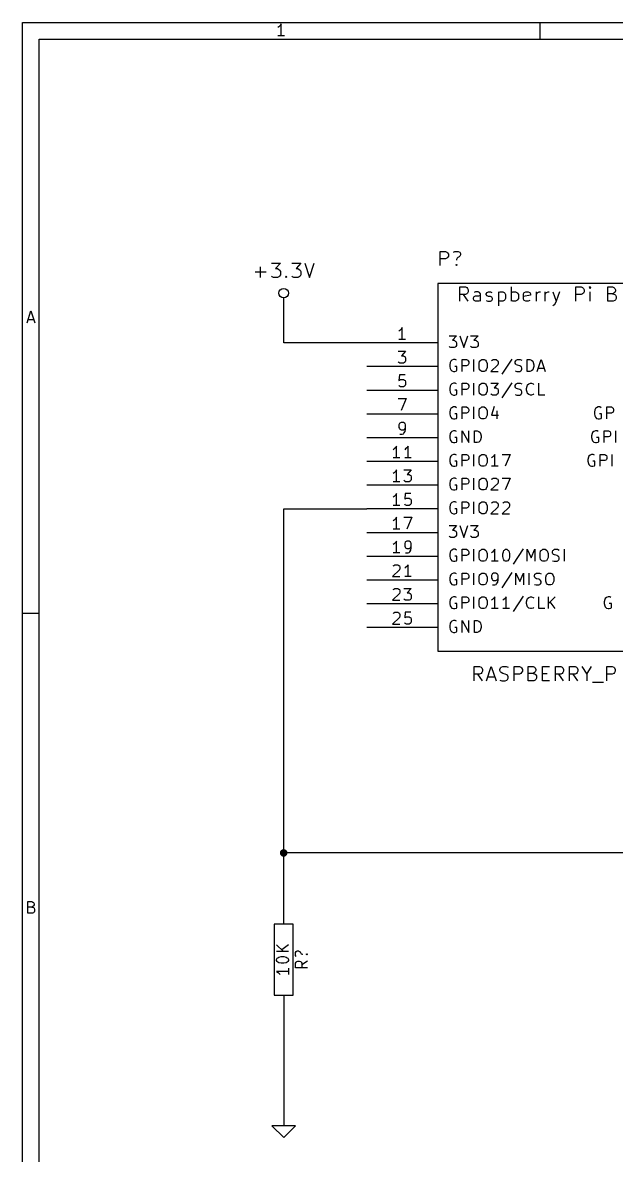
# Model space of a CAD drawing. Extents: x 4000 to 113000, y 4000 to 78670.
# Drawn here: x 4000 to 29020, y 30923 to 78670 of the extents above; entities that cross this region are included whole.
import ezdxf

# ---------------------------------------------------------------- set-up
doc = ezdxf.new("R2010")
doc.units = 0
for name, color, linetype in [('BLACK', 1, 'CONTINUOUS'), ('CYAN', 4, 'CONTINUOUS'), ('GREEN', 3, 'CONTINUOUS'), ('RED', 5, 'CONTINUOUS')]:
    doc.layers.add(name, color=color, linetype=linetype)

msp = doc.modelspace()

# ---------------------------------------------------------------- linework, layer by layer
at = {"layer": 'BLACK'}
for p, q in [((4000, 78670), (113000, 78670)), ((4000, 4000), (4000, 78670)), ((14800, 78500), (14760, 78470)), ((14850, 78550), (14800, 78500)), ((14900, 78620), (14850, 78550)), ((14900, 78120), (14900, 78620)), ((25800, 78670), (25800, 77970)), ((4700, 77970), (112300, 77970)), ((4700, 4700), (4700, 77970)), ((15040, 78120), (14760, 78120)), ((4190, 66020), (4350, 66520)), ((4350, 66520), (4520, 66020)), ((4240, 66160), (4470, 66160)), ((4000, 53780), (4700, 53780)), ((4220, 41130), (4220, 41630)), ((4220, 41630), (4390, 41630)), ((4390, 41630), (4430, 41600)), ((4430, 41600), (4460, 41580)), ((4460, 41580), (4480, 41530)), ((4390, 41390), (4220, 41390)), ((4410, 41130), (4220, 41130)), ((4430, 41410), (4390, 41390)), ((4390, 41390), (4460, 41370)), ((4460, 41150), (4410, 41130)), ((4460, 41440), (4430, 41410)), ((4480, 41480), (4460, 41440)), ((4460, 41370), (4480, 41340)), ((4480, 41180), (4460, 41150)), ((4480, 41530), (4480, 41480)), ((4480, 41340), (4500, 41290)), ((4500, 41220), (4480, 41180)), ((4500, 41290), (4500, 41220))]:
    msp.add_line(p, q, dxfattribs=at)
at = {"layer": 'CYAN'}
for p, q in [((21590, 68430), (21590, 69030)), ((21590, 69030), (21820, 69030)), ((21820, 69030), (21880, 69000)), ((21880, 69000), (21910, 68970)), ((21910, 68770), (21880, 68740)), ((21910, 68970), (21940, 68910)), ((21940, 68830), (21910, 68770)), ((21940, 68910), (21940, 68830)), ((22160, 69000), (22220, 69030)), ((22220, 69030), (22360, 69030)), ((22340, 68770), (22310, 68740)), ((22390, 68800), (22340, 68770)), ((22360, 69030), (22420, 69000)), ((22420, 68830), (22390, 68800)), ((22420, 69000), (22450, 68940)), ((22450, 68880), (22420, 68830)), ((22450, 68940), (22450, 68880)), ((14030, 67930), (14030, 68380)), ((14490, 68530), (14860, 68530)), ((14860, 68530), (14660, 68300)), ((14660, 68300), (14740, 68300)), ((14740, 68300), (14800, 68270)), ((15350, 68530), (15720, 68530)), ((15720, 68530), (15520, 68300)), ((15520, 68300), (15600, 68300)), ((15600, 68300), (15660, 68270)), ((15890, 68530), (16090, 67930)), ((16090, 67930), (16290, 68530)), ((21820, 68710), (21590, 68710)), ((21880, 68740), (21820, 68710)), ((22250, 68460), (22280, 68480)), ((22280, 68430), (22250, 68460)), ((22310, 68740), (22280, 68680)), ((22280, 68680), (22280, 68660)), ((22280, 68480), (22310, 68460)), ((22280, 68480), (22280, 68430)), ((22310, 68460), (22280, 68430)), ((13800, 68160), (14260, 68160)), ((14510, 67960), (14490, 67980)), ((14570, 67930), (14510, 67960)), ((14740, 67930), (14570, 67930)), ((14800, 67960), (14740, 67930)), ((14800, 68270), (14830, 68240)), ((14830, 67980), (14800, 67960)), ((14830, 68240), (14860, 68180)), ((14860, 68040), (14830, 67980)), ((14860, 68180), (14860, 68040)), ((15080, 67960), (15110, 67980)), ((15110, 67930), (15080, 67960)), ((15110, 67980), (15140, 67960)), ((15110, 67980), (15110, 67930)), ((15140, 67960), (15110, 67930)), ((15370, 67960), (15350, 67980)), ((15430, 67930), (15370, 67960)), ((15600, 67930), (15430, 67930)), ((15660, 67960), (15600, 67930)), ((15660, 68270), (15690, 68240)), ((15690, 67980), (15660, 67960)), ((15690, 68240), (15720, 68180)), ((15720, 68040), (15690, 67980)), ((15720, 68180), (15720, 68040)), ((21970, 65470), (22280, 65470)), ((22280, 65470), (22110, 65280)), ((22430, 65470), (22590, 64970)), ((22590, 64970), (22760, 65470)), ((22880, 65470), (23190, 65470)), ((23190, 65470), (23020, 65280)), ((22000, 64990), (21970, 65020)), ((22040, 64970), (22000, 64990)), ((22190, 64970), (22040, 64970)), ((22110, 65280), (22190, 65280)), ((22190, 65280), (22230, 65250)), ((22230, 64990), (22190, 64970)), ((22230, 65250), (22260, 65230)), ((22260, 65020), (22230, 64990)), ((22260, 65230), (22280, 65180)), ((22280, 65060), (22260, 65020)), ((22280, 65180), (22280, 65060)), ((22910, 64990), (22880, 65020)), ((22950, 64970), (22910, 64990)), ((23100, 64970), (22950, 64970)), ((23020, 65280), (23100, 65280)), ((23100, 65280), (23140, 65250)), ((23140, 64990), (23100, 64970)), ((23140, 65250), (23170, 65230)), ((23170, 65020), (23140, 64990)), ((23170, 65230), (23190, 65180)), ((23190, 65060), (23170, 65020)), ((23190, 65180), (23190, 65060)), ((22160, 64470), (22090, 64440)), ((22230, 64470), (22160, 64470)), ((22280, 64440), (22230, 64470)), ((22520, 63970), (22520, 64470)), ((22520, 64470), (22710, 64470)), ((22710, 64470), (22760, 64440)), ((23020, 63970), (23020, 64470)), ((23310, 64440), (23350, 64470)), ((23350, 64470), (23450, 64470)), ((23450, 64470), (23500, 64440)), ((23780, 64440), (23830, 64470)), ((23830, 64470), (23950, 64470)), ((23950, 64470), (23990, 64440)), ((24620, 64490), (24190, 63850)), ((24800, 64440), (24850, 64470)), ((24850, 64470), (24970, 64470)), ((24970, 64470), (25040, 64440)), ((25260, 63970), (25260, 64470)), ((25260, 64470), (25380, 64470)), ((25380, 64470), (25450, 64440)), ((25690, 63970), (25850, 64470)), ((25850, 64470), (26020, 63970)), ((22020, 64350), (22000, 64250)), ((22000, 64250), (22000, 64180)), ((22000, 64180), (22020, 64090)), ((22040, 64400), (22020, 64350)), ((22020, 64090), (22040, 64040)), ((22090, 64440), (22040, 64400)), ((22040, 64040), (22090, 63990)), ((22090, 63990), (22160, 63970)), ((22300, 64180), (22210, 64180)), ((22210, 63970), (22280, 63990)), ((22280, 63990), (22300, 64020)), ((22300, 64020), (22300, 64180)), ((22710, 64210), (22520, 64210)), ((22760, 64230), (22710, 64210)), ((22760, 64440), (22780, 64420)), ((22780, 64250), (22760, 64230)), ((22780, 64420), (22800, 64370)), ((22800, 64300), (22780, 64250)), ((22800, 64370), (22800, 64300)), ((23240, 64300), (23260, 64400)), ((23240, 64130), (23240, 64300)), ((23260, 64040), (23240, 64130)), ((23260, 64400), (23310, 64440)), ((23310, 63990), (23260, 64040)), ((23350, 63970), (23310, 63990)), ((23500, 63990), (23450, 63970)), ((23500, 64440), (23540, 64400)), ((23540, 64040), (23500, 63990)), ((23540, 64400), (23570, 64300)), ((23570, 64130), (23540, 64040)), ((23570, 64300), (23570, 64130)), ((24020, 64250), (23730, 63970)), ((23760, 64420), (23780, 64440)), ((23990, 64440), (24020, 64420)), ((24020, 64420), (24040, 64370)), ((24040, 64320), (24020, 64250)), ((24040, 64370), (24040, 64320)), ((24760, 64370), (24780, 64420)), ((24760, 64320), (24760, 64370)), ((24780, 64280), (24760, 64320)), ((24760, 63990), (24830, 63970)), ((24780, 64420), (24800, 64440)), ((24800, 64250), (24780, 64280)), ((24850, 64230), (24800, 64250)), ((24950, 64210), (24850, 64230)), ((24990, 64180), (24950, 64210)), ((24950, 63970), (24990, 63990)), ((25020, 64160), (24990, 64180)), ((24990, 63990), (25020, 64020)), ((25040, 64110), (25020, 64160)), ((25020, 64020), (25040, 64060)), ((25040, 64060), (25040, 64110)), ((25450, 63990), (25380, 63970)), ((25450, 64440), (25500, 64400)), ((25500, 64040), (25450, 63990)), ((25500, 64400), (25520, 64350)), ((25520, 64090), (25500, 64040)), ((25520, 64350), (25540, 64250)), ((25540, 64180), (25520, 64090)), ((25540, 64250), (25540, 64180)), ((25740, 64110), (25970, 64110)), ((22160, 63970), (22210, 63970)), ((23450, 63970), (23350, 63970)), ((23730, 63970), (24040, 63970)), ((24830, 63970), (24950, 63970)), ((25380, 63970), (25260, 63970)), ((22020, 63350), (22000, 63250)), ((22000, 63250), (22000, 63180)), ((22000, 63180), (22020, 63090)), ((22040, 63400), (22020, 63350)), ((22020, 63090), (22040, 63040)), ((22090, 63440), (22040, 63400)), ((22040, 63040), (22090, 62990)), ((22160, 63470), (22090, 63440)), ((22230, 63470), (22160, 63470)), ((22300, 63180), (22210, 63180)), ((22280, 63440), (22230, 63470)), ((22300, 63020), (22300, 63180)), ((22520, 62970), (22520, 63470)), ((22520, 63470), (22710, 63470)), ((22710, 63210), (22520, 63210)), ((22710, 63470), (22760, 63440)), ((22760, 63230), (22710, 63210)), ((22760, 63440), (22780, 63420)), ((22780, 63250), (22760, 63230)), ((22780, 63420), (22800, 63370)), ((22800, 63300), (22780, 63250)), ((22800, 63370), (22800, 63300)), ((23020, 62970), (23020, 63470)), ((23240, 63300), (23260, 63400)), ((23240, 63130), (23240, 63300)), ((23260, 63040), (23240, 63130)), ((23260, 63400), (23310, 63440)), ((23310, 62990), (23260, 63040)), ((23310, 63440), (23350, 63470)), ((23350, 63470), (23450, 63470)), ((23450, 63470), (23500, 63440)), ((23500, 63440), (23540, 63400)), ((23540, 63040), (23500, 62990)), ((23540, 63400), (23570, 63300)), ((23570, 63130), (23540, 63040)), ((23570, 63300), (23570, 63130)), ((23730, 63470), (24040, 63470)), ((24040, 63470), (23870, 63280)), ((23870, 63280), (23950, 63280)), ((23950, 63280), (23990, 63250)), ((23990, 63250), (24020, 63230)), ((24020, 63230), (24040, 63180)), ((24040, 63060), (24020, 63020)), ((24040, 63180), (24040, 63060)), ((24620, 63490), (24190, 62850)), ((24760, 63370), (24780, 63420)), ((24760, 63320), (24760, 63370)), ((24780, 63280), (24760, 63320)), ((24780, 63420), (24800, 63440)), ((24800, 63250), (24780, 63280)), ((24800, 63440), (24850, 63470)), ((24850, 63230), (24800, 63250)), ((24850, 63470), (24970, 63470)), ((24950, 63210), (24850, 63230)), ((24990, 63180), (24950, 63210)), ((24970, 63470), (25040, 63440)), ((25020, 63160), (24990, 63180)), ((25040, 63110), (25020, 63160)), ((25020, 63020), (25040, 63060)), ((25040, 63060), (25040, 63110)), ((25240, 63250), (25260, 63350)), ((25240, 63180), (25240, 63250)), ((25260, 63090), (25240, 63180)), ((25260, 63350), (25280, 63400)), ((25280, 63040), (25260, 63090)), ((25280, 63400), (25330, 63440)), ((25330, 62990), (25280, 63040)), ((25330, 63440), (25400, 63470)), ((25400, 63470), (25450, 63470)), ((25450, 63470), (25520, 63440)), ((25520, 63440), (25540, 63420)), ((25760, 62970), (25760, 63470)), ((22090, 62990), (22160, 62970)), ((22160, 62970), (22210, 62970)), ((22210, 62970), (22280, 62990)), ((22280, 62990), (22300, 63020)), ((23350, 62970), (23310, 62990)), ((23450, 62970), (23350, 62970)), ((23500, 62990), (23450, 62970)), ((23760, 62990), (23730, 63020)), ((23800, 62970), (23760, 62990)), ((23950, 62970), (23800, 62970)), ((23990, 62990), (23950, 62970)), ((24020, 63020), (23990, 62990)), ((24760, 62990), (24830, 62970)), ((24830, 62970), (24950, 62970)), ((24950, 62970), (24990, 62990)), ((24990, 62990), (25020, 63020)), ((25400, 62970), (25330, 62990)), ((25450, 62970), (25400, 62970)), ((25520, 62990), (25450, 62970)), ((25540, 63020), (25520, 62990)), ((26000, 62970), (25760, 62970)), ((22020, 62350), (22000, 62250)), ((22000, 62250), (22000, 62180)), ((22000, 62180), (22020, 62090)), ((22040, 62400), (22020, 62350)), ((22020, 62090), (22040, 62040)), ((22090, 62440), (22040, 62400)), ((22160, 62470), (22090, 62440)), ((22230, 62470), (22160, 62470)), ((22300, 62180), (22210, 62180)), ((22280, 62440), (22230, 62470)), ((22300, 62020), (22300, 62180)), ((22520, 61970), (22520, 62470)), ((22520, 62470), (22710, 62470)), ((22710, 62210), (22520, 62210)), ((22710, 62470), (22760, 62440)), ((22760, 62230), (22710, 62210)), ((22760, 62440), (22780, 62420)), ((22780, 62250), (22760, 62230)), ((22780, 62420), (22800, 62370)), ((22800, 62300), (22780, 62250)), ((22800, 62370), (22800, 62300)), ((23020, 61970), (23020, 62470)), ((23240, 62300), (23260, 62400)), ((23240, 62130), (23240, 62300)), ((23260, 62040), (23240, 62130)), ((23260, 62400), (23310, 62440)), ((23310, 62440), (23350, 62470)), ((23350, 62470), (23450, 62470)), ((23450, 62470), (23500, 62440)), ((23500, 62440), (23540, 62400)), ((23540, 62400), (23570, 62300)), ((23570, 62130), (23540, 62040)), ((23570, 62300), (23570, 62130)), ((23870, 62490), (23760, 62130)), ((23760, 62130), (24060, 62130)), ((23990, 62300), (23990, 61970)), ((28120, 62350), (28100, 62250)), ((28100, 62250), (28100, 62180)), ((28100, 62180), (28120, 62090)), ((28140, 62400), (28120, 62350)), ((28120, 62090), (28140, 62040)), ((28190, 62440), (28140, 62400)), ((28260, 62470), (28190, 62440)), ((28330, 62470), (28260, 62470)), ((28400, 62180), (28310, 62180)), ((28380, 62440), (28330, 62470)), ((28400, 62020), (28400, 62180)), ((28620, 61970), (28620, 62470)), ((28620, 62470), (28810, 62470)), ((28810, 62210), (28620, 62210)), ((28810, 62470), (28860, 62440)), ((28860, 62230), (28810, 62210)), ((28860, 62440), (28880, 62420)), ((28880, 62250), (28860, 62230)), ((28880, 62420), (28900, 62370)), ((28900, 62300), (28880, 62250)), ((28900, 62370), (28900, 62300)), ((22040, 62040), (22090, 61990)), ((22090, 61990), (22160, 61970)), ((22160, 61970), (22210, 61970)), ((22210, 61970), (22280, 61990)), ((22280, 61990), (22300, 62020)), ((23310, 61990), (23260, 62040)), ((23350, 61970), (23310, 61990)), ((23450, 61970), (23350, 61970)), ((23500, 61990), (23450, 61970)), ((23540, 62040), (23500, 61990)), ((28140, 62040), (28190, 61990)), ((28190, 61990), (28260, 61970)), ((28260, 61970), (28310, 61970)), ((28310, 61970), (28380, 61990)), ((28380, 61990), (28400, 62020)), ((22020, 61350), (22000, 61250)), ((22000, 61250), (22000, 61180)), ((22000, 61180), (22020, 61090)), ((22040, 61400), (22020, 61350)), ((22090, 61440), (22040, 61400)), ((22160, 61470), (22090, 61440)), ((22230, 61470), (22160, 61470)), ((22300, 61180), (22210, 61180)), ((22280, 61440), (22230, 61470)), ((22300, 61020), (22300, 61180)), ((22520, 60970), (22520, 61470)), ((22520, 61470), (22800, 60970)), ((22800, 60970), (22800, 61470)), ((23040, 60970), (23040, 61470)), ((23040, 61470), (23160, 61470)), ((23160, 61470), (23230, 61440)), ((23230, 61440), (23280, 61400)), ((23280, 61400), (23300, 61350)), ((23300, 61350), (23320, 61250)), ((23320, 61180), (23300, 61090)), ((23320, 61250), (23320, 61180)), ((28000, 61350), (27980, 61250)), ((27980, 61250), (27980, 61180)), ((27980, 61180), (28000, 61090)), ((28020, 61400), (28000, 61350)), ((28070, 61440), (28020, 61400)), ((28140, 61470), (28070, 61440)), ((28210, 61470), (28140, 61470)), ((28280, 61180), (28190, 61180)), ((28260, 61440), (28210, 61470)), ((28280, 61020), (28280, 61180)), ((28500, 60970), (28500, 61470)), ((28500, 61470), (28690, 61470)), ((28690, 61210), (28500, 61210)), ((28690, 61470), (28740, 61440)), ((28740, 61230), (28690, 61210)), ((28740, 61440), (28760, 61420)), ((28760, 61250), (28740, 61230)), ((28760, 61420), (28780, 61370)), ((28780, 61300), (28760, 61250)), ((28780, 61370), (28780, 61300)), ((29000, 60970), (29000, 61470)), ((22020, 61090), (22040, 61040)), ((22040, 61040), (22090, 60990)), ((22090, 60990), (22160, 60970)), ((22160, 60970), (22210, 60970)), ((22210, 60970), (22280, 60990)), ((22280, 60990), (22300, 61020)), ((23160, 60970), (23040, 60970)), ((23230, 60990), (23160, 60970)), ((23280, 61040), (23230, 60990)), ((23300, 61090), (23280, 61040)), ((28000, 61090), (28020, 61040)), ((28020, 61040), (28070, 60990)), ((28070, 60990), (28140, 60970)), ((28140, 60970), (28190, 60970)), ((28190, 60970), (28260, 60990)), ((28260, 60990), (28280, 61020)), ((22020, 60350), (22000, 60250)), ((22000, 60250), (22000, 60180)), ((22000, 60180), (22020, 60090)), ((22040, 60400), (22020, 60350)), ((22090, 60440), (22040, 60400)), ((22160, 60470), (22090, 60440)), ((22230, 60470), (22160, 60470)), ((22300, 60180), (22210, 60180)), ((22280, 60440), (22230, 60470)), ((22300, 60020), (22300, 60180)), ((22520, 59970), (22520, 60470)), ((22520, 60470), (22710, 60470)), ((22710, 60210), (22520, 60210)), ((22710, 60470), (22760, 60440)), ((22760, 60230), (22710, 60210)), ((22760, 60440), (22780, 60420)), ((22780, 60250), (22760, 60230)), ((22780, 60420), (22800, 60370)), ((22800, 60300), (22780, 60250)), ((22800, 60370), (22800, 60300)), ((23020, 59970), (23020, 60470)), ((23240, 60300), (23260, 60400)), ((23240, 60130), (23240, 60300)), ((23260, 60400), (23310, 60440)), ((23310, 60440), (23350, 60470)), ((23350, 60470), (23450, 60470)), ((23450, 60470), (23500, 60440)), ((23500, 60440), (23540, 60400)), ((23540, 60400), (23570, 60300)), ((23570, 60300), (23570, 60130)), ((23800, 60350), (23760, 60320)), ((23850, 60400), (23800, 60350)), ((23900, 60470), (23850, 60400)), ((23900, 59970), (23900, 60470)), ((24210, 60470), (24540, 60470)), ((24540, 60470), (24330, 59970)), ((27840, 60350), (27820, 60250)), ((27820, 60250), (27820, 60180)), ((27820, 60180), (27840, 60090)), ((27860, 60400), (27840, 60350)), ((27910, 60440), (27860, 60400)), ((27980, 60470), (27910, 60440)), ((28050, 60470), (27980, 60470)), ((28120, 60180), (28030, 60180)), ((28100, 60440), (28050, 60470)), ((28120, 60020), (28120, 60180)), ((28340, 59970), (28340, 60470)), ((28340, 60470), (28530, 60470)), ((28530, 60210), (28340, 60210)), ((28530, 60470), (28580, 60440)), ((28580, 60230), (28530, 60210)), ((28580, 60440), (28600, 60420)), ((28600, 60250), (28580, 60230)), ((28600, 60420), (28620, 60370)), ((28620, 60300), (28600, 60250)), ((28620, 60370), (28620, 60300)), ((28840, 59970), (28840, 60470)), ((22020, 60090), (22040, 60040)), ((22040, 60040), (22090, 59990)), ((22090, 59990), (22160, 59970)), ((22160, 59970), (22210, 59970)), ((22210, 59970), (22280, 59990)), ((22280, 59990), (22300, 60020)), ((23260, 60040), (23240, 60130)), ((23310, 59990), (23260, 60040)), ((23350, 59970), (23310, 59990)), ((23450, 59970), (23350, 59970)), ((23500, 59990), (23450, 59970)), ((23540, 60040), (23500, 59990)), ((23570, 60130), (23540, 60040)), ((24040, 59970), (23760, 59970)), ((27840, 60090), (27860, 60040)), ((27860, 60040), (27910, 59990)), ((27910, 59990), (27980, 59970)), ((27980, 59970), (28030, 59970)), ((28030, 59970), (28100, 59990)), ((28100, 59990), (28120, 60020)), ((22020, 59350), (22000, 59250)), ((22000, 59250), (22000, 59180)), ((22040, 59400), (22020, 59350)), ((22090, 59440), (22040, 59400)), ((22160, 59470), (22090, 59440)), ((22230, 59470), (22160, 59470)), ((22280, 59440), (22230, 59470)), ((22520, 58970), (22520, 59470)), ((22520, 59470), (22710, 59470)), ((22710, 59210), (22520, 59210)), ((22710, 59470), (22760, 59440)), ((22760, 59230), (22710, 59210)), ((22760, 59440), (22780, 59420)), ((22780, 59250), (22760, 59230)), ((22780, 59420), (22800, 59370)), ((22800, 59300), (22780, 59250)), ((22800, 59370), (22800, 59300)), ((23020, 58970), (23020, 59470)), ((23240, 59300), (23260, 59400)), ((23240, 59130), (23240, 59300)), ((23260, 59400), (23310, 59440)), ((23310, 59440), (23350, 59470)), ((23350, 59470), (23450, 59470)), ((23450, 59470), (23500, 59440)), ((23500, 59440), (23540, 59400)), ((23540, 59400), (23570, 59300)), ((23570, 59300), (23570, 59130)), ((24020, 59250), (23730, 58970)), ((23760, 59420), (23780, 59440)), ((23780, 59440), (23830, 59470)), ((23830, 59470), (23950, 59470)), ((23950, 59470), (23990, 59440)), ((23990, 59440), (24020, 59420)), ((24020, 59420), (24040, 59370)), ((24040, 59320), (24020, 59250)), ((24040, 59370), (24040, 59320)), ((24210, 59470), (24540, 59470)), ((24540, 59470), (24330, 58970)), ((22000, 59180), (22020, 59090)), ((22020, 59090), (22040, 59040)), ((22040, 59040), (22090, 58990)), ((22090, 58990), (22160, 58970)), ((22160, 58970), (22210, 58970)), ((22300, 59180), (22210, 59180)), ((22210, 58970), (22280, 58990)), ((22280, 58990), (22300, 59020)), ((22300, 59020), (22300, 59180)), ((23260, 59040), (23240, 59130)), ((23310, 58990), (23260, 59040)), ((23350, 58970), (23310, 58990)), ((23450, 58970), (23350, 58970)), ((23500, 58990), (23450, 58970)), ((23540, 59040), (23500, 58990)), ((23570, 59130), (23540, 59040)), ((23730, 58970), (24040, 58970)), ((22020, 58350), (22000, 58250)), ((22040, 58400), (22020, 58350)), ((22090, 58440), (22040, 58400)), ((22160, 58470), (22090, 58440)), ((22230, 58470), (22160, 58470)), ((22280, 58440), (22230, 58470)), ((22520, 57970), (22520, 58470)), ((22520, 58470), (22710, 58470)), ((22710, 58470), (22760, 58440)), ((22760, 58440), (22780, 58420)), ((22780, 58420), (22800, 58370)), ((22800, 58300), (22780, 58250)), ((22800, 58370), (22800, 58300)), ((23020, 57970), (23020, 58470)), ((23240, 58300), (23260, 58400)), ((23240, 58130), (23240, 58300)), ((23260, 58400), (23310, 58440)), ((23310, 58440), (23350, 58470)), ((23350, 58470), (23450, 58470)), ((23450, 58470), (23500, 58440)), ((23500, 58440), (23540, 58400)), ((23540, 58400), (23570, 58300)), ((23570, 58300), (23570, 58130)), ((23760, 58420), (23780, 58440)), ((23780, 58440), (23830, 58470)), ((23830, 58470), (23950, 58470)), ((23950, 58470), (23990, 58440)), ((23990, 58440), (24020, 58420)), ((24020, 58420), (24040, 58370)), ((24040, 58320), (24020, 58250)), ((24040, 58370), (24040, 58320)), ((24240, 58420), (24260, 58440)), ((24260, 58440), (24310, 58470)), ((24310, 58470), (24430, 58470)), ((24430, 58470), (24470, 58440)), ((24470, 58440), (24500, 58420)), ((24500, 58420), (24520, 58370)), ((24520, 58320), (24500, 58250)), ((24520, 58370), (24520, 58320)), ((22000, 58250), (22000, 58180)), ((22000, 58180), (22020, 58090)), ((22020, 58090), (22040, 58040)), ((22040, 58040), (22090, 57990)), ((22090, 57990), (22160, 57970)), ((22160, 57970), (22210, 57970)), ((22300, 58180), (22210, 58180)), ((22210, 57970), (22280, 57990)), ((22280, 57990), (22300, 58020)), ((22300, 58020), (22300, 58180)), ((22710, 58210), (22520, 58210)), ((22760, 58230), (22710, 58210)), ((22780, 58250), (22760, 58230)), ((23260, 58040), (23240, 58130)), ((23310, 57990), (23260, 58040)), ((23350, 57970), (23310, 57990)), ((23450, 57970), (23350, 57970)), ((23500, 57990), (23450, 57970)), ((23540, 58040), (23500, 57990)), ((23570, 58130), (23540, 58040)), ((24020, 58250), (23730, 57970)), ((23730, 57970), (24040, 57970)), ((24500, 58250), (24210, 57970)), ((24210, 57970), (24520, 57970)), ((21970, 57470), (22280, 57470)), ((22280, 57470), (22110, 57280)), ((22430, 57470), (22590, 56970)), ((22590, 56970), (22760, 57470)), ((22880, 57470), (23190, 57470)), ((23190, 57470), (23020, 57280)), ((22000, 56990), (21970, 57020)), ((22040, 56970), (22000, 56990)), ((22190, 56970), (22040, 56970)), ((22110, 57280), (22190, 57280)), ((22190, 57280), (22230, 57250)), ((22230, 56990), (22190, 56970)), ((22230, 57250), (22260, 57230)), ((22260, 57020), (22230, 56990)), ((22260, 57230), (22280, 57180)), ((22280, 57060), (22260, 57020)), ((22280, 57180), (22280, 57060)), ((22910, 56990), (22880, 57020)), ((22950, 56970), (22910, 56990)), ((23100, 56970), (22950, 56970)), ((23020, 57280), (23100, 57280)), ((23100, 57280), (23140, 57250)), ((23140, 56990), (23100, 56970)), ((23140, 57250), (23170, 57230)), ((23170, 57020), (23140, 56990)), ((23170, 57230), (23190, 57180)), ((23190, 57060), (23170, 57020)), ((23190, 57180), (23190, 57060)), ((22020, 56350), (22000, 56250)), ((22040, 56400), (22020, 56350)), ((22090, 56440), (22040, 56400)), ((22160, 56470), (22090, 56440)), ((22230, 56470), (22160, 56470)), ((22280, 56440), (22230, 56470)), ((22520, 55970), (22520, 56470)), ((22520, 56470), (22710, 56470)), ((22710, 56470), (22760, 56440)), ((22760, 56440), (22780, 56420)), ((22780, 56420), (22800, 56370)), ((22800, 56370), (22800, 56300)), ((23020, 55970), (23020, 56470)), ((23240, 56300), (23260, 56400)), ((23260, 56400), (23310, 56440)), ((23310, 56440), (23350, 56470)), ((23350, 56470), (23450, 56470)), ((23450, 56470), (23500, 56440)), ((23500, 56440), (23540, 56400)), ((23540, 56400), (23570, 56300)), ((23800, 56350), (23760, 56320)), ((23850, 56400), (23800, 56350)), ((23900, 56470), (23850, 56400)), ((23900, 55970), (23900, 56470)), ((24240, 56280), (24260, 56370)), ((24260, 56370), (24280, 56420)), ((24280, 56420), (24310, 56440)), ((24310, 56440), (24350, 56470)), ((24350, 56470), (24400, 56470)), ((24400, 56470), (24450, 56440)), ((24450, 56440), (24470, 56420)), ((24470, 56420), (24500, 56370)), ((24500, 56370), (24520, 56280)), ((25100, 56490), (24670, 55850)), ((25260, 55970), (25260, 56470)), ((25260, 56470), (25430, 56110)), ((25430, 56110), (25590, 56470)), ((25590, 56470), (25590, 55970)), ((25810, 56300), (25830, 56400)), ((25830, 56400), (25880, 56440)), ((25880, 56440), (25920, 56470)), ((25920, 56470), (26020, 56470)), ((26020, 56470), (26070, 56440)), ((26070, 56440), (26110, 56400)), ((26110, 56400), (26140, 56300)), ((26330, 56370), (26350, 56420)), ((26330, 56320), (26330, 56370)), ((26350, 56420), (26370, 56440)), ((26370, 56440), (26420, 56470)), ((26420, 56470), (26540, 56470)), ((26540, 56470), (26610, 56440)), ((26830, 55970), (26830, 56470)), ((22000, 56250), (22000, 56180)), ((22000, 56180), (22020, 56090)), ((22020, 56090), (22040, 56040)), ((22040, 56040), (22090, 55990)), ((22090, 55990), (22160, 55970)), ((22160, 55970), (22210, 55970)), ((22300, 56180), (22210, 56180)), ((22210, 55970), (22280, 55990)), ((22280, 55990), (22300, 56020)), ((22300, 56020), (22300, 56180)), ((22710, 56210), (22520, 56210)), ((22760, 56230), (22710, 56210)), ((22780, 56250), (22760, 56230)), ((22800, 56300), (22780, 56250)), ((23240, 56130), (23240, 56300)), ((23260, 56040), (23240, 56130)), ((23310, 55990), (23260, 56040)), ((23350, 55970), (23310, 55990)), ((23450, 55970), (23350, 55970)), ((23500, 55990), (23450, 55970)), ((23540, 56040), (23500, 55990)), ((23570, 56130), (23540, 56040)), ((23570, 56300), (23570, 56130)), ((24040, 55970), (23760, 55970)), ((24240, 56160), (24240, 56280)), ((24260, 56060), (24240, 56160)), ((24280, 56020), (24260, 56060)), ((24310, 55990), (24280, 56020)), ((24350, 55970), (24310, 55990)), ((24400, 55970), (24350, 55970)), ((24450, 55990), (24400, 55970)), ((24470, 56020), (24450, 55990)), ((24500, 56060), (24470, 56020)), ((24520, 56160), (24500, 56060)), ((24520, 56280), (24520, 56160)), ((25810, 56130), (25810, 56300)), ((25830, 56040), (25810, 56130)), ((25880, 55990), (25830, 56040)), ((25920, 55970), (25880, 55990)), ((26020, 55970), (25920, 55970)), ((26070, 55990), (26020, 55970)), ((26110, 56040), (26070, 55990)), ((26140, 56130), (26110, 56040)), ((26140, 56300), (26140, 56130)), ((26350, 56280), (26330, 56320)), ((26330, 55990), (26400, 55970)), ((26370, 56250), (26350, 56280)), ((26420, 56230), (26370, 56250)), ((26400, 55970), (26520, 55970)), ((26520, 56210), (26420, 56230)), ((26560, 56180), (26520, 56210)), ((26520, 55970), (26560, 55990)), ((26590, 56160), (26560, 56180)), ((26560, 55990), (26590, 56020)), ((26610, 56110), (26590, 56160)), ((26590, 56020), (26610, 56060)), ((26610, 56060), (26610, 56110)), ((22040, 55400), (22020, 55350)), ((22090, 55440), (22040, 55400)), ((22160, 55470), (22090, 55440)), ((22230, 55470), (22160, 55470)), ((22280, 55440), (22230, 55470)), ((22520, 54970), (22520, 55470)), ((22520, 55470), (22710, 55470)), ((22710, 55470), (22760, 55440)), ((22760, 55440), (22780, 55420)), ((22780, 55420), (22800, 55370)), ((23020, 54970), (23020, 55470)), ((23240, 55300), (23260, 55400)), ((23260, 55400), (23310, 55440)), ((23310, 55440), (23350, 55470)), ((23350, 55470), (23450, 55470)), ((23450, 55470), (23500, 55440)), ((23500, 55440), (23540, 55400)), ((23540, 55400), (23570, 55300)), ((23780, 55420), (23760, 55370)), ((23800, 55440), (23780, 55420)), ((23850, 55470), (23800, 55440)), ((23950, 55470), (23850, 55470)), ((23990, 55440), (23950, 55470)), ((24020, 55420), (23990, 55440)), ((24040, 55370), (24020, 55420)), ((24620, 55490), (24190, 54850)), ((24780, 54970), (24780, 55470)), ((24780, 55470), (24950, 55110)), ((24950, 55110), (25110, 55470)), ((25110, 55470), (25110, 54970)), ((25350, 54970), (25350, 55470)), ((25570, 55370), (25590, 55420)), ((25590, 55420), (25610, 55440)), ((25610, 55440), (25660, 55470)), ((25660, 55470), (25780, 55470)), ((25780, 55470), (25850, 55440)), ((26050, 55300), (26070, 55400)), ((26070, 55400), (26120, 55440)), ((26120, 55440), (26160, 55470)), ((26160, 55470), (26260, 55470)), ((26260, 55470), (26310, 55440)), ((26310, 55440), (26350, 55400)), ((26350, 55400), (26380, 55300)), ((22020, 55350), (22000, 55250)), ((22000, 55250), (22000, 55180)), ((22000, 55180), (22020, 55090)), ((22020, 55090), (22040, 55040)), ((22040, 55040), (22090, 54990)), ((22090, 54990), (22160, 54970)), ((22160, 54970), (22210, 54970)), ((22300, 55180), (22210, 55180)), ((22210, 54970), (22280, 54990)), ((22280, 54990), (22300, 55020)), ((22300, 55020), (22300, 55180)), ((22710, 55210), (22520, 55210)), ((22760, 55230), (22710, 55210)), ((22780, 55250), (22760, 55230)), ((22800, 55300), (22780, 55250)), ((22800, 55370), (22800, 55300)), ((23240, 55130), (23240, 55300)), ((23260, 55040), (23240, 55130)), ((23310, 54990), (23260, 55040)), ((23350, 54970), (23310, 54990)), ((23450, 54970), (23350, 54970)), ((23500, 54990), (23450, 54970)), ((23540, 55040), (23500, 54990)), ((23570, 55130), (23540, 55040)), ((23570, 55300), (23570, 55130)), ((23760, 55370), (23760, 55250)), ((23760, 55250), (23780, 55210)), ((23780, 55210), (23800, 55180)), ((23800, 55180), (23850, 55160)), ((23800, 54970), (23900, 54970)), ((23850, 55160), (23950, 55160)), ((23900, 54970), (23950, 54990)), ((23950, 55160), (23990, 55180)), ((23950, 54990), (23970, 55020)), ((23970, 55020), (24020, 55090)), ((23990, 55180), (24020, 55210)), ((24020, 55210), (24040, 55250)), ((24020, 55090), (24040, 55180)), ((24040, 55180), (24040, 55370)), ((25570, 55320), (25570, 55370)), ((25590, 55280), (25570, 55320)), ((25570, 54990), (25640, 54970)), ((25610, 55250), (25590, 55280)), ((25660, 55230), (25610, 55250)), ((25640, 54970), (25760, 54970)), ((25760, 55210), (25660, 55230)), ((25800, 55180), (25760, 55210)), ((25760, 54970), (25800, 54990)), ((25830, 55160), (25800, 55180)), ((25800, 54990), (25830, 55020)), ((25850, 55110), (25830, 55160)), ((25830, 55020), (25850, 55060)), ((25850, 55060), (25850, 55110)), ((26050, 55130), (26050, 55300)), ((26070, 55040), (26050, 55130)), ((26120, 54990), (26070, 55040)), ((26160, 54970), (26120, 54990)), ((26260, 54970), (26160, 54970)), ((26310, 54990), (26260, 54970)), ((26350, 55040), (26310, 54990)), ((26380, 55130), (26350, 55040)), ((26380, 55300), (26380, 55130)), ((22090, 54440), (22040, 54400)), ((22160, 54470), (22090, 54440)), ((22230, 54470), (22160, 54470)), ((22280, 54440), (22230, 54470)), ((22520, 53970), (22520, 54470)), ((22520, 54470), (22710, 54470)), ((22710, 54470), (22760, 54440)), ((22760, 54440), (22780, 54420)), ((23020, 53970), (23020, 54470)), ((23260, 54400), (23310, 54440)), ((23310, 54440), (23350, 54470)), ((23350, 54470), (23450, 54470)), ((23450, 54470), (23500, 54440)), ((23500, 54440), (23540, 54400)), ((23900, 54470), (23850, 54400)), ((23900, 53970), (23900, 54470)), ((24380, 54470), (24330, 54400)), ((24380, 53970), (24380, 54470)), ((25100, 54490), (24670, 53850)), ((25280, 54400), (25330, 54440)), ((25330, 54440), (25400, 54470)), ((25400, 54470), (25450, 54470)), ((25450, 54470), (25520, 54440)), ((25520, 54440), (25540, 54420)), ((25760, 53970), (25760, 54470)), ((26160, 53970), (26160, 54470)), ((26440, 54470), (26160, 54180)), ((28600, 54440), (28550, 54400)), ((28670, 54470), (28600, 54440)), ((28740, 54470), (28670, 54470)), ((28790, 54440), (28740, 54470)), ((22020, 54350), (22000, 54250)), ((22000, 54250), (22000, 54180)), ((22000, 54180), (22020, 54090)), ((22040, 54400), (22020, 54350)), ((22020, 54090), (22040, 54040)), ((22040, 54040), (22090, 53990)), ((22090, 53990), (22160, 53970)), ((22160, 53970), (22210, 53970)), ((22300, 54180), (22210, 54180)), ((22210, 53970), (22280, 53990)), ((22280, 53990), (22300, 54020)), ((22300, 54020), (22300, 54180)), ((22710, 54210), (22520, 54210)), ((22760, 54230), (22710, 54210)), ((22780, 54250), (22760, 54230)), ((22780, 54420), (22800, 54370)), ((22800, 54300), (22780, 54250)), ((22800, 54370), (22800, 54300)), ((23240, 54300), (23260, 54400)), ((23240, 54130), (23240, 54300)), ((23260, 54040), (23240, 54130)), ((23310, 53990), (23260, 54040)), ((23350, 53970), (23310, 53990)), ((23450, 53970), (23350, 53970)), ((23500, 53990), (23450, 53970)), ((23540, 54040), (23500, 53990)), ((23540, 54400), (23570, 54300)), ((23570, 54130), (23540, 54040)), ((23570, 54300), (23570, 54130)), ((23800, 54350), (23760, 54320)), ((24040, 53970), (23760, 53970)), ((23850, 54400), (23800, 54350)), ((24280, 54350), (24240, 54320)), ((24520, 53970), (24240, 53970)), ((24330, 54400), (24280, 54350)), ((25240, 54250), (25260, 54350)), ((25240, 54180), (25240, 54250)), ((25260, 54090), (25240, 54180)), ((25260, 54350), (25280, 54400)), ((25280, 54040), (25260, 54090)), ((25330, 53990), (25280, 54040)), ((25400, 53970), (25330, 53990)), ((25450, 53970), (25400, 53970)), ((25520, 53990), (25450, 53970)), ((25540, 54020), (25520, 53990)), ((26000, 53970), (25760, 53970)), ((26440, 53970), (26230, 54250)), ((28530, 54350), (28510, 54250)), ((28510, 54250), (28510, 54180)), ((28510, 54180), (28530, 54090)), ((28550, 54400), (28530, 54350)), ((28530, 54090), (28550, 54040)), ((28550, 54040), (28600, 53990)), ((28600, 53990), (28670, 53970)), ((28670, 53970), (28720, 53970)), ((28810, 54180), (28720, 54180)), ((28720, 53970), (28790, 53990)), ((28790, 53990), (28810, 54020)), ((28810, 54020), (28810, 54180)), ((22020, 53350), (22000, 53250)), ((22000, 53250), (22000, 53180)), ((22000, 53180), (22020, 53090)), ((22040, 53400), (22020, 53350)), ((22020, 53090), (22040, 53040)), ((22090, 53440), (22040, 53400)), ((22040, 53040), (22090, 52990)), ((22160, 53470), (22090, 53440)), ((22230, 53470), (22160, 53470)), ((22300, 53180), (22210, 53180)), ((22280, 53440), (22230, 53470)), ((22280, 52990), (22300, 53020)), ((22300, 53020), (22300, 53180)), ((22520, 52970), (22520, 53470)), ((22520, 53470), (22800, 52970)), ((22800, 52970), (22800, 53470)), ((23040, 52970), (23040, 53470)), ((23040, 53470), (23160, 53470)), ((23160, 53470), (23230, 53440)), ((23230, 53440), (23280, 53400)), ((23280, 53040), (23230, 52990)), ((23280, 53400), (23300, 53350)), ((23300, 53090), (23280, 53040)), ((23300, 53350), (23320, 53250)), ((23320, 53180), (23300, 53090)), ((23320, 53250), (23320, 53180)), ((22090, 52990), (22160, 52970)), ((22160, 52970), (22210, 52970)), ((22210, 52970), (22280, 52990)), ((23160, 52970), (23040, 52970)), ((23230, 52990), (23160, 52970)), ((23030, 50930), (23030, 51530)), ((23030, 51530), (23260, 51530)), ((23260, 51210), (23030, 51210)), ((23380, 50930), (23180, 51210)), ((23260, 51530), (23320, 51500)), ((23320, 51240), (23260, 51210)), ((23320, 51500), (23350, 51470)), ((23350, 51270), (23320, 51240)), ((23350, 51470), (23380, 51410)), ((23380, 51330), (23350, 51270)), ((23380, 51410), (23380, 51330)), ((23550, 50930), (23750, 51530)), ((23600, 51100), (23890, 51100)), ((23750, 51530), (23950, 50930)), ((24110, 51410), (24140, 51470)), ((24110, 51360), (24110, 51410)), ((24140, 51300), (24110, 51360)), ((24140, 51470), (24170, 51500)), ((24170, 51270), (24140, 51300)), ((24170, 51500), (24230, 51530)), ((24230, 51240), (24170, 51270)), ((24230, 51530), (24370, 51530)), ((24340, 51210), (24230, 51240)), ((24400, 51180), (24340, 51210)), ((24370, 51530), (24460, 51500)), ((24430, 51160), (24400, 51180)), ((24460, 51100), (24430, 51160)), ((24460, 51040), (24460, 51100)), ((24710, 50930), (24710, 51530)), ((24710, 51530), (24940, 51530)), ((24940, 51210), (24710, 51210)), ((24940, 51530), (25000, 51500)), ((25000, 51240), (24940, 51210)), ((25000, 51500), (25030, 51470)), ((25030, 51270), (25000, 51240)), ((25030, 51470), (25060, 51410)), ((25060, 51330), (25030, 51270)), ((25060, 51410), (25060, 51330)), ((25310, 50930), (25310, 51530)), ((25310, 51530), (25510, 51530)), ((25510, 51240), (25310, 51240)), ((25510, 51530), (25570, 51500)), ((25570, 51270), (25510, 51240)), ((25510, 51240), (25600, 51210)), ((25570, 51500), (25600, 51470)), ((25600, 51300), (25570, 51270)), ((25600, 51470), (25630, 51410)), ((25630, 51360), (25600, 51300)), ((25600, 51210), (25630, 51180)), ((25630, 51410), (25630, 51360)), ((25630, 51180), (25660, 51130)), ((25660, 51130), (25660, 51040)), ((25910, 50930), (25910, 51530)), ((25910, 51530), (26200, 51530)), ((25910, 51240), (26110, 51240)), ((26450, 50930), (26450, 51530)), ((26450, 51530), (26680, 51530)), ((26680, 51210), (26450, 51210)), ((26800, 50930), (26600, 51210)), ((26680, 51530), (26740, 51500)), ((26740, 51240), (26680, 51210)), ((26740, 51500), (26770, 51470)), ((26770, 51270), (26740, 51240)), ((26770, 51470), (26800, 51410)), ((26800, 51330), (26770, 51270)), ((26800, 51410), (26800, 51330)), ((27050, 50930), (27050, 51530)), ((27050, 51530), (27280, 51530)), ((27280, 51210), (27050, 51210)), ((27400, 50930), (27200, 51210)), ((27280, 51530), (27340, 51500)), ((27340, 51240), (27280, 51210)), ((27340, 51500), (27370, 51470)), ((27370, 51270), (27340, 51240)), ((27370, 51470), (27400, 51410)), ((27400, 51330), (27370, 51270)), ((27400, 51410), (27400, 51330)), ((27570, 51530), (27770, 51210)), ((27770, 51210), (27970, 51530)), ((27770, 51210), (27770, 50930)), ((28620, 50930), (28620, 51530)), ((28620, 51530), (28850, 51530)), ((28850, 51210), (28620, 51210)), ((28850, 51530), (28910, 51500)), ((28910, 51240), (28850, 51210)), ((28910, 51500), (28940, 51470)), ((28940, 51270), (28910, 51240)), ((28940, 51470), (28970, 51410)), ((28970, 51330), (28940, 51270)), ((28970, 51410), (28970, 51330)), ((24110, 50960), (24200, 50930)), ((24200, 50930), (24340, 50930)), ((24340, 50930), (24400, 50960)), ((24400, 50960), (24430, 50980)), ((24430, 50980), (24460, 51040)), ((25540, 50930), (25310, 50930)), ((25600, 50960), (25540, 50930)), ((25630, 50980), (25600, 50960)), ((25660, 51040), (25630, 50980)), ((26200, 50930), (25910, 50930)), ((28020, 50870), (28480, 50870)), ((14700, 39800), (14990, 39520)), ((15200, 39800), (14920, 39590)), ((15200, 39520), (14700, 39520)), ((14700, 39180), (14730, 39230)), ((14700, 39130), (14700, 39180)), ((14730, 39230), (14750, 39250)), ((14750, 39250), (14800, 39280)), ((14800, 39280), (14890, 39300)), ((14890, 39300), (15010, 39300)), ((15010, 39300), (15110, 39280)), ((15110, 39280), (15150, 39250)), ((15150, 39250), (15180, 39230)), ((15180, 39230), (15200, 39180)), ((15200, 39180), (15200, 39130)), ((15500, 39470), (15530, 39520)), ((15500, 39350), (15500, 39470)), ((15530, 39310), (15500, 39350)), ((15530, 39520), (15570, 39540)), ((15570, 39540), (15620, 39540)), ((15620, 39540), (15670, 39520)), ((15670, 39520), (15690, 39500)), ((15690, 39500), (15720, 39450)), ((15720, 39450), (15740, 39420)), ((15740, 39420), (15790, 39400)), ((15790, 39400), (15810, 39400)), ((15950, 39400), (15980, 39420)), ((15980, 39380), (15950, 39400)), ((15950, 39400), (16000, 39400)), ((15980, 39420), (16000, 39400)), ((16000, 39400), (15980, 39380)), ((14730, 39090), (14700, 39130)), ((15200, 38680), (14700, 38680)), ((14700, 38680), (14770, 38630)), ((14750, 39060), (14730, 39090)), ((14800, 39040), (14750, 39060)), ((14890, 39020), (14800, 39040)), ((15010, 39020), (14890, 39020)), ((15110, 39040), (15010, 39020)), ((15150, 39060), (15110, 39040)), ((15180, 39090), (15150, 39060)), ((15200, 39130), (15180, 39090)), ((15200, 38820), (15200, 38540)), ((15500, 39020), (15530, 39070)), ((15500, 38830), (15500, 39020)), ((16000, 38830), (15500, 38830)), ((15530, 39070), (15550, 39090)), ((15550, 39090), (15600, 39110)), ((15600, 39110), (15670, 39110)), ((15670, 39110), (15720, 39090)), ((15720, 39090), (15740, 39070)), ((15740, 39070), (15760, 39020)), ((16000, 39110), (15760, 38950)), ((15760, 39020), (15760, 38830)), ((14770, 38630), (14820, 38580)), ((14820, 38580), (14850, 38540))]:
    msp.add_line(p, q, dxfattribs=at)
at = {"layer": 'GREEN'}
for p, q in [((15000, 65170), (15000, 66670)), ((18500, 65170), (15000, 65170)), ((15000, 41670), (15000, 58170)), ((15000, 58170), (18500, 58170)), ((59000, 43670), (15000, 43670)), ((15000, 36670), (15000, 32170))]:
    msp.add_line(p, q, dxfattribs=at)
at = {"layer": 'GREEN', "const_width": 160}
msp.add_lwpolyline([(14920, 43670, 1), (15080, 43670, 1)], format="xyb", close=True, dxfattribs=at)
at = {"layer": 'RED'}
for p, q in [((33000, 67670), (21500, 67670)), ((21500, 67670), (21500, 52170)), ((22430, 66930), (22430, 67530)), ((22430, 67530), (22660, 67530)), ((22660, 67530), (22720, 67500)), ((22720, 67500), (22750, 67470)), ((22750, 67470), (22780, 67410)), ((22780, 67330), (22750, 67270)), ((22780, 67410), (22780, 67330)), ((23090, 67330), (23030, 67300)), ((23200, 67330), (23090, 67330)), ((23260, 67300), (23200, 67330)), ((23570, 67300), (23630, 67330)), ((23630, 67330), (23720, 67330)), ((23720, 67330), (23770, 67300)), ((24060, 67330), (24060, 66730)), ((24060, 67300), (24120, 67330)), ((24120, 67330), (24230, 67330)), ((24230, 67330), (24290, 67300)), ((24600, 66930), (24600, 67530)), ((24600, 67300), (24660, 67330)), ((24660, 67330), (24770, 67330)), ((24770, 67330), (24830, 67300)), ((25140, 67300), (25200, 67330)), ((25200, 67330), (25310, 67330)), ((25310, 67330), (25370, 67300)), ((25650, 66930), (25650, 67330)), ((25710, 67300), (25770, 67330)), ((25770, 67330), (25820, 67330)), ((26020, 66930), (26020, 67330)), ((26080, 67300), (26140, 67330)), ((26140, 67330), (26190, 67330)), ((26340, 67330), (26480, 66930)), ((26620, 67330), (26480, 66930)), ((27310, 66930), (27310, 67530)), ((27310, 67530), (27540, 67530)), ((27540, 67530), (27600, 67500)), ((27600, 67500), (27630, 67470)), ((27630, 67470), (27660, 67410)), ((27660, 67330), (27630, 67270)), ((27660, 67410), (27660, 67330)), ((27910, 67530), (27880, 67500)), ((27880, 67500), (27910, 67470)), ((27940, 67500), (27910, 67530)), ((27910, 67530), (27910, 67470)), ((27910, 67470), (27940, 67500)), ((27910, 66930), (27910, 67330)), ((28660, 66930), (28660, 67530)), ((28660, 67530), (28860, 67530)), ((28860, 67530), (28920, 67500)), ((28920, 67500), (28950, 67470)), ((28950, 67470), (28980, 67410)), ((28980, 67360), (28950, 67300)), ((28980, 67410), (28980, 67360)), ((15000, 66670), (15000, 67070)), ((22660, 67210), (22430, 67210)), ((22780, 66930), (22580, 67210)), ((22720, 67240), (22660, 67210)), ((22750, 67270), (22720, 67240)), ((23000, 67070), (23030, 67130)), ((23000, 67010), (23000, 67070)), ((23030, 66960), (23000, 67010)), ((23030, 67130), (23090, 67160)), ((23090, 66930), (23030, 66960)), ((23090, 67160), (23230, 67160)), ((23230, 66930), (23090, 66930)), ((23230, 67160), (23290, 67180)), ((23290, 66960), (23230, 66930)), ((23290, 67240), (23260, 67300)), ((23290, 66930), (23290, 67240)), ((23540, 67240), (23570, 67300)), ((23540, 67210), (23540, 67240)), ((23570, 67160), (23540, 67210)), ((23540, 66960), (23600, 66930)), ((23630, 67130), (23570, 67160)), ((23600, 66930), (23720, 66930)), ((23720, 67130), (23630, 67130)), ((23770, 67100), (23720, 67130)), ((23720, 66930), (23770, 66960)), ((23800, 67040), (23770, 67100)), ((23770, 66960), (23800, 67010)), ((23800, 67010), (23800, 67040)), ((24120, 66930), (24060, 66960)), ((24230, 66930), (24120, 66930)), ((24290, 66960), (24230, 66930)), ((24290, 67300), (24320, 67270)), ((24320, 66980), (24290, 66960)), ((24320, 67270), (24350, 67210)), ((24350, 67040), (24320, 66980)), ((24350, 67210), (24350, 67040)), ((24660, 66930), (24600, 66960)), ((24770, 66930), (24660, 66930)), ((24830, 66960), (24770, 66930)), ((24830, 67300), (24860, 67270)), ((24860, 66980), (24830, 66960)), ((24860, 67270), (24890, 67210)), ((24890, 67040), (24860, 66980)), ((24890, 67210), (24890, 67040)), ((25110, 67240), (25140, 67300)), ((25110, 67010), (25110, 67240)), ((25400, 67180), (25110, 67130)), ((25140, 66960), (25110, 67010)), ((25200, 66930), (25140, 66960)), ((25310, 66930), (25200, 66930)), ((25370, 66960), (25310, 66930)), ((25370, 67300), (25400, 67240)), ((25400, 67240), (25400, 67180)), ((25650, 67210), (25680, 67270)), ((25680, 67270), (25710, 67300)), ((26020, 67210), (26050, 67270)), ((26050, 67270), (26080, 67300)), ((26480, 66930), (26420, 66780)), ((27540, 67210), (27310, 67210)), ((27600, 67240), (27540, 67210)), ((27630, 67270), (27600, 67240)), ((28860, 67240), (28660, 67240)), ((28890, 66930), (28660, 66930)), ((28920, 67270), (28860, 67240)), ((28860, 67240), (28950, 67210)), ((28950, 66960), (28890, 66930)), ((28950, 67300), (28920, 67270)), ((28950, 67210), (28980, 67180)), ((28980, 66980), (28950, 66960)), ((28980, 67180), (29010, 67130)), ((29010, 67040), (28980, 66980)), ((29010, 67130), (29010, 67040)), ((26390, 66760), (26340, 66730)), ((26420, 66780), (26390, 66760)), ((19900, 65700), (19860, 65670)), ((19950, 65750), (19900, 65700)), ((20000, 65820), (19950, 65750)), ((20000, 65320), (20000, 65820)), ((21500, 65170), (18500, 65170)), ((20140, 65320), (19860, 65320)), ((19830, 64820), (20140, 64820)), ((20140, 64820), (19970, 64630)), ((19970, 64630), (20050, 64630)), ((20050, 64630), (20090, 64600)), ((20090, 64600), (20120, 64580)), ((20120, 64580), (20140, 64530)), ((20140, 64530), (20140, 64410)), ((21500, 64170), (18500, 64170)), ((19860, 64340), (19830, 64370)), ((19900, 64320), (19860, 64340)), ((20050, 64320), (19900, 64320)), ((20090, 64340), (20050, 64320)), ((20120, 64370), (20090, 64340)), ((20140, 64410), (20120, 64370)), ((19880, 63820), (19860, 63580)), ((19860, 63580), (19880, 63600)), ((20120, 63820), (19880, 63820)), ((19880, 63600), (19930, 63630)), ((19930, 63630), (20050, 63630)), ((20050, 63630), (20090, 63600)), ((20090, 63600), (20120, 63580)), ((20120, 63580), (20140, 63530)), ((20140, 63530), (20140, 63410)), ((21500, 63170), (18500, 63170)), ((19880, 63340), (19860, 63370)), ((19930, 63320), (19880, 63340)), ((20050, 63320), (19930, 63320)), ((20090, 63340), (20050, 63320)), ((20120, 63370), (20090, 63340)), ((20140, 63410), (20120, 63370)), ((19830, 62820), (20160, 62820)), ((20160, 62820), (19950, 62320)), ((21500, 62170), (18500, 62170)), ((19880, 61770), (19860, 61720)), ((19860, 61720), (19860, 61600)), ((19860, 61600), (19880, 61560)), ((19900, 61790), (19880, 61770)), ((19950, 61820), (19900, 61790)), ((20050, 61820), (19950, 61820)), ((20090, 61790), (20050, 61820)), ((20120, 61770), (20090, 61790)), ((20140, 61720), (20120, 61770)), ((20120, 61560), (20140, 61600)), ((20140, 61530), (20140, 61720)), ((21500, 61170), (18500, 61170)), ((19880, 61560), (19900, 61530)), ((19900, 61530), (19950, 61510)), ((19900, 61320), (20000, 61320)), ((19950, 61510), (20050, 61510)), ((20000, 61320), (20050, 61340)), ((20050, 61510), (20090, 61530)), ((20050, 61340), (20070, 61370)), ((20070, 61370), (20120, 61440)), ((20090, 61530), (20120, 61560)), ((20120, 61440), (20140, 61530)), ((19660, 60700), (19620, 60670)), ((19710, 60750), (19660, 60700)), ((19760, 60820), (19710, 60750)), ((19760, 60320), (19760, 60820)), ((20140, 60700), (20100, 60670)), ((20190, 60750), (20140, 60700)), ((20240, 60820), (20190, 60750)), ((20240, 60320), (20240, 60820)), ((21500, 60170), (18500, 60170)), ((19900, 60320), (19620, 60320)), ((20380, 60320), (20100, 60320)), ((19660, 59700), (19620, 59670)), ((19710, 59750), (19660, 59700)), ((19760, 59820), (19710, 59750)), ((19760, 59320), (19760, 59820)), ((20070, 59820), (20380, 59820)), ((20380, 59820), (20210, 59630)), ((19900, 59320), (19620, 59320)), ((20100, 59340), (20070, 59370)), ((20140, 59320), (20100, 59340)), ((20290, 59320), (20140, 59320)), ((20210, 59630), (20290, 59630)), ((20290, 59630), (20330, 59600)), ((20330, 59340), (20290, 59320)), ((20330, 59600), (20360, 59580)), ((20360, 59370), (20330, 59340)), ((20360, 59580), (20380, 59530)), ((20380, 59410), (20360, 59370)), ((20380, 59530), (20380, 59410)), ((21500, 59170), (18500, 59170)), ((19710, 58750), (19660, 58700)), ((19760, 58820), (19710, 58750)), ((19760, 58320), (19760, 58820)), ((20120, 58820), (20100, 58580)), ((20360, 58820), (20120, 58820)), ((19660, 58700), (19620, 58670)), ((19900, 58320), (19620, 58320)), ((20100, 58580), (20120, 58600)), ((20120, 58340), (20100, 58370)), ((20120, 58600), (20170, 58630)), ((20170, 58320), (20120, 58340)), ((20170, 58630), (20290, 58630)), ((20290, 58320), (20170, 58320)), ((20290, 58630), (20330, 58600)), ((20330, 58340), (20290, 58320)), ((20330, 58600), (20360, 58580)), ((20360, 58370), (20330, 58340)), ((20360, 58580), (20380, 58530)), ((20380, 58410), (20360, 58370)), ((20380, 58530), (20380, 58410)), ((21500, 58170), (18500, 58170)), ((19760, 57820), (19710, 57750)), ((19760, 57320), (19760, 57820)), ((20070, 57820), (20400, 57820)), ((20400, 57820), (20190, 57320)), ((19660, 57700), (19620, 57670)), ((19900, 57320), (19620, 57320)), ((19710, 57750), (19660, 57700)), ((21500, 57170), (18500, 57170)), ((19760, 56820), (19710, 56750)), ((19760, 56320), (19760, 56820)), ((20190, 56820), (20140, 56790)), ((20290, 56820), (20190, 56820)), ((20330, 56790), (20290, 56820)), ((19660, 56700), (19620, 56670)), ((19710, 56750), (19660, 56700)), ((20120, 56770), (20100, 56720)), ((20100, 56720), (20100, 56600)), ((20100, 56600), (20120, 56560)), ((20140, 56790), (20120, 56770)), ((20120, 56560), (20140, 56530)), ((20140, 56530), (20190, 56510)), ((20190, 56510), (20290, 56510)), ((20290, 56510), (20330, 56530)), ((20290, 56340), (20310, 56370)), ((20310, 56370), (20360, 56440)), ((20360, 56770), (20330, 56790)), ((20330, 56530), (20360, 56560)), ((20380, 56720), (20360, 56770)), ((20360, 56560), (20380, 56600)), ((20360, 56440), (20380, 56530)), ((20380, 56530), (20380, 56720)), ((21500, 56170), (18500, 56170)), ((19900, 56320), (19620, 56320)), ((20140, 56320), (20240, 56320)), ((20240, 56320), (20290, 56340)), ((19880, 55600), (19590, 55320)), ((19620, 55770), (19640, 55790)), ((19640, 55790), (19690, 55820)), ((19690, 55820), (19810, 55820)), ((19810, 55820), (19850, 55790)), ((19850, 55790), (19880, 55770)), ((19880, 55770), (19900, 55720)), ((19900, 55670), (19880, 55600)), ((19900, 55720), (19900, 55670)), ((20140, 55700), (20100, 55670)), ((20190, 55750), (20140, 55700)), ((20240, 55820), (20190, 55750)), ((20240, 55320), (20240, 55820)), ((21500, 55170), (18500, 55170)), ((19590, 55320), (19900, 55320)), ((20380, 55320), (20100, 55320)), ((19880, 54600), (19590, 54320)), ((19620, 54770), (19640, 54790)), ((19640, 54790), (19690, 54820)), ((19690, 54820), (19810, 54820)), ((19810, 54820), (19850, 54790)), ((19850, 54790), (19880, 54770)), ((19880, 54770), (19900, 54720)), ((19900, 54670), (19880, 54600)), ((19900, 54720), (19900, 54670)), ((20070, 54820), (20380, 54820)), ((20380, 54820), (20210, 54630)), ((20210, 54630), (20290, 54630)), ((20290, 54630), (20330, 54600)), ((20330, 54600), (20360, 54580)), ((20360, 54580), (20380, 54530)), ((20380, 54530), (20380, 54410)), ((21500, 54170), (18500, 54170)), ((19590, 54320), (19900, 54320)), ((20100, 54340), (20070, 54370)), ((20140, 54320), (20100, 54340)), ((20290, 54320), (20140, 54320)), ((20330, 54340), (20290, 54320)), ((20360, 54370), (20330, 54340)), ((20380, 54410), (20360, 54370)), ((19880, 53600), (19590, 53320)), ((19620, 53770), (19640, 53790)), ((19640, 53790), (19690, 53820)), ((19690, 53820), (19810, 53820)), ((19810, 53820), (19850, 53790)), ((19850, 53790), (19880, 53770)), ((19880, 53770), (19900, 53720)), ((19900, 53670), (19880, 53600)), ((19900, 53720), (19900, 53670)), ((20120, 53820), (20100, 53580)), ((20100, 53580), (20120, 53600)), ((20360, 53820), (20120, 53820)), ((20120, 53600), (20170, 53630)), ((20170, 53630), (20290, 53630)), ((20290, 53630), (20330, 53600)), ((20330, 53600), (20360, 53580)), ((20360, 53580), (20380, 53530)), ((20380, 53530), (20380, 53410)), ((21500, 53170), (18500, 53170)), ((19590, 53320), (19900, 53320)), ((20120, 53340), (20100, 53370)), ((20170, 53320), (20120, 53340)), ((20290, 53320), (20170, 53320)), ((20330, 53340), (20290, 53320)), ((20360, 53370), (20330, 53340)), ((20380, 53410), (20360, 53370)), ((21500, 52170), (33000, 52170)), ((15000, 40670), (15000, 41670)), ((14600, 40670), (14600, 37670)), ((15400, 40670), (14600, 40670)), ((15400, 37670), (15400, 40670)), ((14600, 37670), (15400, 37670)), ((15000, 37670), (15000, 36670)), ((14500, 32170), (15000, 31670)), ((15500, 32170), (14500, 32170)), ((15000, 31670), (15500, 32170))]:
    msp.add_line(p, q, dxfattribs=at)
msp.add_circle((15000, 67270), 200, dxfattribs=at)

doc.saveas('drawing.dxf')
